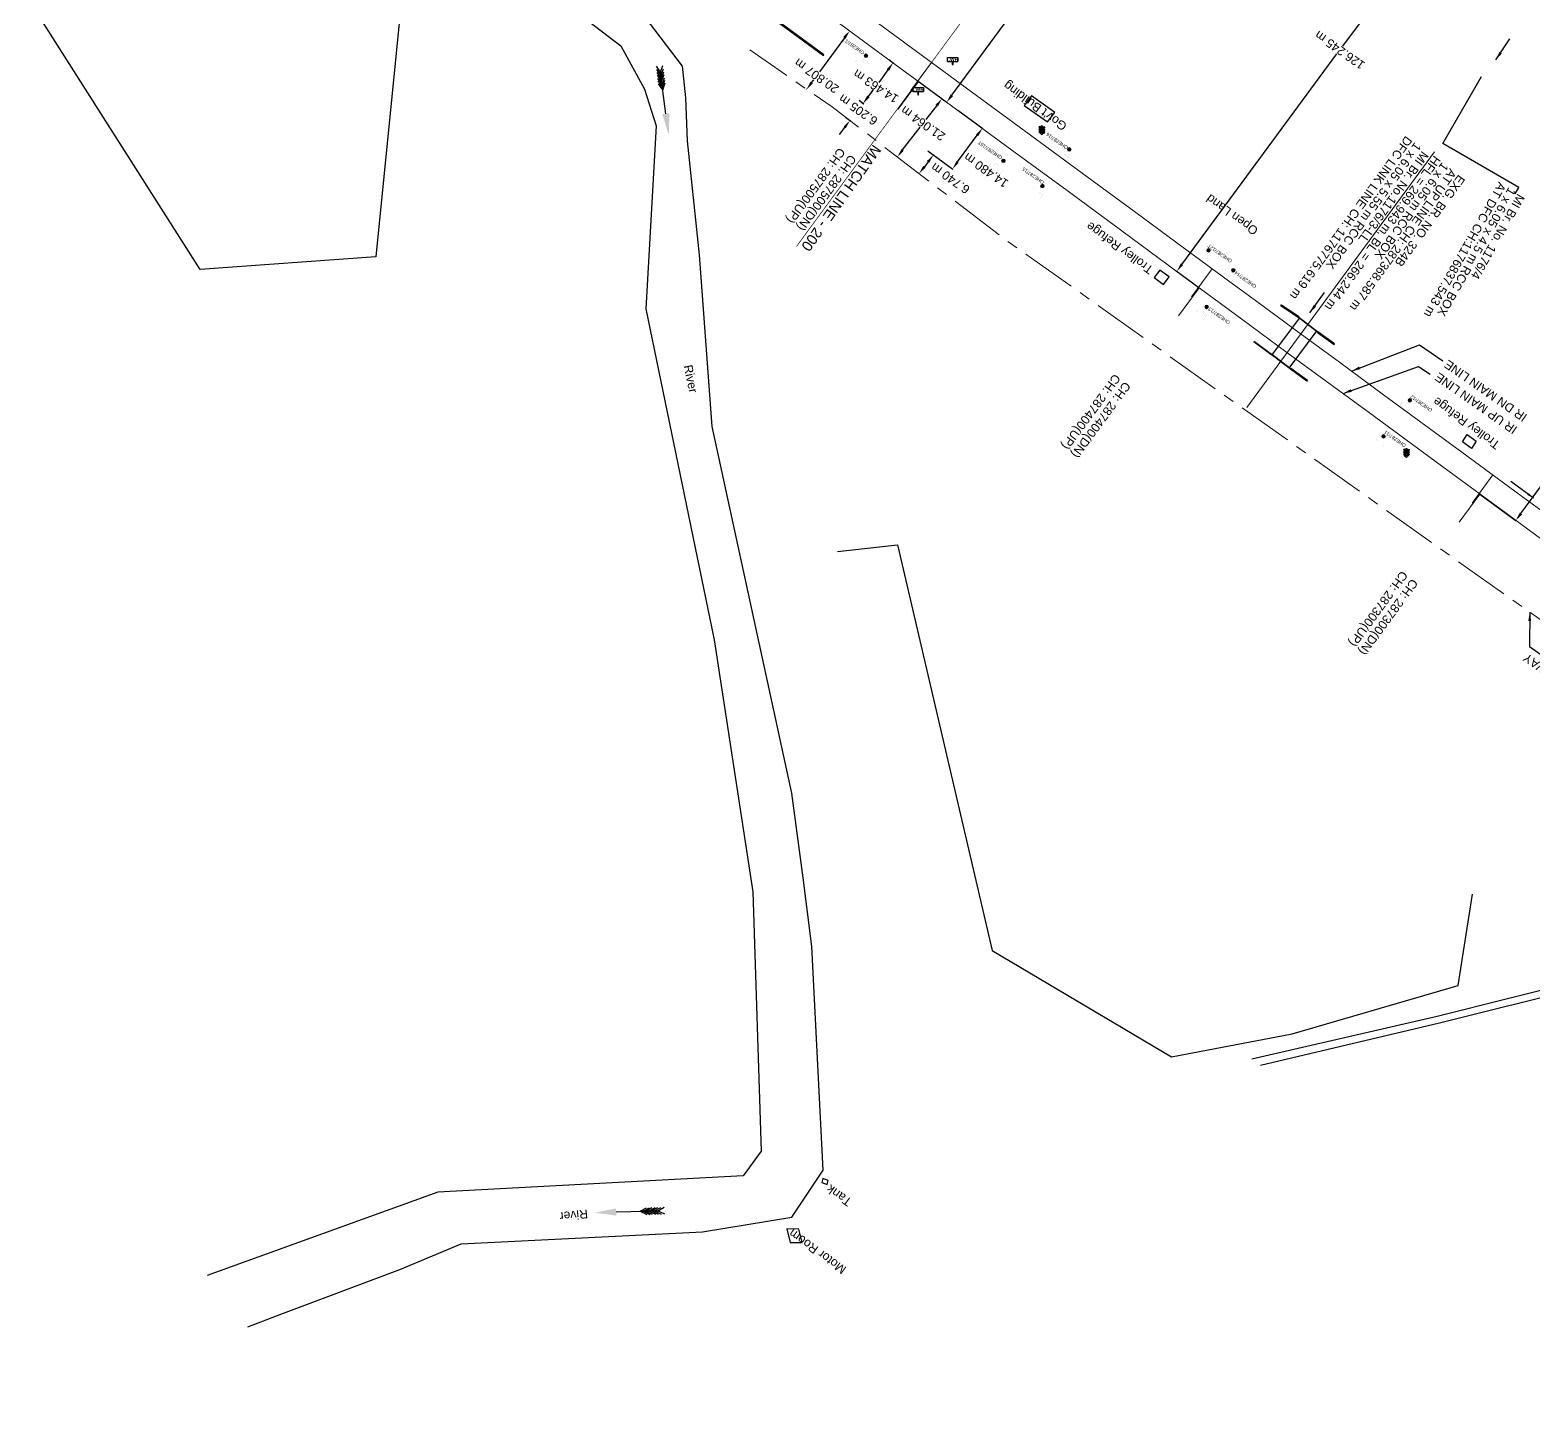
# Model space of a CAD drawing. Header units: metres. Extents: x 646303 to 662875, y 3366650 to 3378730.
# Drawn here: x 654592.3 to 655024.1, y 3371952.7 to 3372353 of the extents above; entities that cross this region are included whole.
import ezdxf
from ezdxf.enums import TextEntityAlignment as Align

# ---------------------------------------------------------------- set-up
doc = ezdxf.new("R2010")
doc.units = ezdxf.units.M
doc.header["$MEASUREMENT"] = 0
doc.header["$PDMODE"] = 3
doc.header["$PDSIZE"] = 0.5
doc.linetypes.add('CENTER', pattern=[50.8, 31.75, -6.35, 6.35, -6.35])
doc.linetypes.add('PHANTOM2', pattern=[1.25, 0.625, -0.125, 0.125, -0.125, 0.125, -0.125])
for name, color, linetype, lineweight in [('BRIDGE DETAILS PLAN', 7, 'Continuous', 0), ('CANAL BOTTOM', 5, 'Continuous', 0), ('Existing Chainage', 7, 'Continuous', 0), ('Existing IR Track', 143, 'Continuous', 0), ('Existing Railway Boundary', 7, 'CENTER', 0), ('flow direction', 7, 'Continuous', 0), ('OHE MAST', 8, 'Continuous', 0), ('OHE MAST TEXT', 8, 'Continuous', 0)]:
    doc.layers.add(name, color=color, linetype=linetype, lineweight=lineweight)
for name, color, linetype in [('BRIDGE_PARAPET', 7, 'Continuous'), ('CART_TRACK', 34, 'Continuous'), ('COMMERCIAL_BLD_PUC', 251, 'Continuous'), ('CULVERT_PARAPET', 7, 'Continuous'), ('DFCC Boundary', 6, 'CENTER'), ('GOVT_BUILDING', 251, 'Continuous'), ('LINK LINE', 190, 'Continuous'), ('LWR', 251, 'Continuous'), ('MATCH LINE', 7, 'Continuous'), ('RETAINING_WALL', 7, 'Continuous'), ('River Text', 5, 'Continuous'), ('RIVER_TOP', 5, 'Continuous'), ('SFL_SOFFIT_LVL', 251, 'Continuous'), ('Side Details', 251, 'Continuous'), ('SIGNAL_POST', 8, 'Continuous'), ('TANK', 251, 'Continuous'), ('TOPO_TEXT', 251, 'Continuous'), ('TROLLEY_STAND', 7, 'Continuous'), ('WATER_LOGGED_AREA', 5, 'Continuous')]:
    doc.layers.add(name, color=color, linetype=linetype)
doc.styles.add('NB', font='swissbo.ttf', dxfattribs={"height": 1.5})
doc.styles.get("Standard").update_dxf_attribs({"font": 'arial.ttf'})
doc.styles.add('Style-Arial', font='arial.ttf')
doc.dimstyles.new('DIM', dxfattribs={"dimtxt": 2.5, "dimasz": 2.5, "dimexe": 0.18, "dimexo": 0.0625, "dimgap": 0.09, "dimtad": 0, "dimtih": 1, "dimtoh": 1, "dimdec": 3, "dimzin": 0, "dimdsep": 46, "dimtxsty": 'Standard', "dimcen": 0.09, "dimadec": 0, "dimazin": 0, "dimtfac": 1, "dimtdec": 3, "dimtofl": 0, "dimtmove": 0, "dimatfit": 3, "dimfxl": 1, "dimtolj": 1, "dimtzin": 0, "dimarcsym": 0})
doc.dimstyles.new('ISO-25', dxfattribs={"dimtxt": 2.5, "dimasz": 2.5, "dimexe": 1.25, "dimexo": 0.625, "dimtad": 1, "dimtxsty": 'Standard', "dimcen": 2.5, "dimadec": 0, "dimazin": 0, "dimtfac": 1, "dimtmove": 0, "dimatfit": 3, "dimfxl": 1, "dimarcsym": 0})

# ---------------------------------------------------------------- blocks, each defined once
blk = doc.blocks.new('LWR')
for p, q in [((-1.52, 2.09), (1.54, 2.09)), ((-1.52, 0.92), (-1.52, 2.09)), ((-1.52, 0.92), (1.54, 0.92)), ((1.54, 2.09), (1.54, 0.92))]:
    blk.add_line(p, q)
blk.add_lwpolyline([(-0.13, 0.92), (-0.13, 0), (0.13, 0), (0.13, 0.92)])
at = {"style": 'NB', "width": 1.025371}
blk.add_text('LWR', height=0.988, dxfattribs=at).set_placement((0, 1.5), align=Align.MIDDLE)
blk = doc.blocks.new('SIG')
for color, points in [(1, [(-0.22, 0.42, 0.180295), (-0.01, 0.33, -0.00255), (0.01, 0.33, -0.00255), (0.02, 0.33, 0.180295), (0.23, 0.42, -0.002654), (0.25, 0.44, 0.184495), (0.33, 0.65, 1.000001), (-0.32, 0.65, 0.184495), (-0.24, 0.44, -0.002654)]), (2, [(0.23, -0.23, -0.002654), (0.25, -0.21, 0.184495), (0.33, 0.01, 1.000001), (-0.32, 0.01, 0.184495), (-0.24, -0.21, -0.002654), (-0.22, -0.23, 0.180295), (-0.01, -0.32, -0.00255), (0.01, -0.32, -0.00255), (0.02, -0.32, 0.180295)]), (3, [(0.23, -0.88, -0.002654), (0.25, -0.86, 0.184495), (0.33, -0.64, 1.000001), (-0.32, -0.64, 0.184495), (-0.24, -0.86, -0.002654), (-0.22, -0.88, 0.395599)])]:
    blk.add_hatch(color=color).paths.add_polyline_path(points)
for p, q in [((-0.31, 0.98), (-0.32, -0.9)), ((0.33, -0.9), (0.32, 0.98))]:
    blk.add_line(p, q)
for points in [[(-0.31, 0.98), (-0.81, 0.98, 0.198758), (-0.42, 0.41, 0.003814), (-0.31, 0.39, 0.003814)], [(-0.31, 0.33), (-0.81, 0.33, 0.198758), (-0.42, -0.23, 0.003727), (-0.32, -0.26, 0.003727)], [(0.32, 0.98), (0.82, 0.98, -0.198758), (0.44, 0.41, -0.003814), (0.32, 0.39, -0.003814)], [(0.32, 0.33), (0.82, 0.33, -0.198758), (0.44, -0.23, -0.003727), (0.33, -0.26, -0.003727)], [(-0.32, -0.32), (-0.81, -0.32, 0.198758), (-0.42, -0.88, 0.003639), (-0.32, -0.9)], [(0.33, -0.32), (0.82, -0.32, -0.198758), (0.44, -0.88, -0.003639), (0.33, -0.9)]]:
    blk.add_lwpolyline(points, format="xyb")
for centre, radius, start, end in [((0.01, 0.91), 0.324, 12.4049, 167.5951), ((0.01, 0.81), 0.357, 27.7578, 152.2422), ((0.01, -0.9), 0.324, 181.4572, 358.5428)]:
    blk.add_arc(centre, radius, start, end)
blk = doc.blocks.new('River A')
at = {"layer": 'River Text'}
for p, q in [((0.2, 9.9), (-3.4, 17.4, -1499.5)), ((0.3, 12.9), (-3.3, 20.5, -1499.5)), ((0.4, 16.4), (-3.2, 24, -1499.5)), ((0.5, 20.3), (-3.1, 27.8, -1499.5)), ((0.5, 22.3), (0, 0)), ((0.3, 12.9), (4.3, 20.3, -1499.5)), ((0.4, 16.4), (4.4, 23.8, -1499.5)), ((0.5, 20.3), (4.5, 27.7, -1499.5)), ((0, 0), (-3.6, 7.5, -1499.5)), ((0.1, 6), (-3.5, 13.6, -1499.5)), ((0.1, 3.3), (-3.5, 10.8, -1499.5)), ((0, 0), (4, 7.4, -1499.5)), ((0.1, 6), (4.1, 13.4, -1499.5)), ((0.1, 3.3), (4.1, 10.7, -1499.5)), ((0.2, 9.9), (4.2, 17.2, -1499.5))]:
    blk.add_line(p, q, dxfattribs=at)
blk.add_lwpolyline([(-0.7, -27.7), (0.5, 22.3)], dxfattribs=at)
blk.add_solid([(3.5, -27.8), (-1.3, -52.7), (-4.8, -27.6)], dxfattribs=at)
blk = doc.blocks.new('OHE MAST')
h = blk.add_hatch(color=256)
edge = h.paths.add_edge_path()
edge.add_arc((0, 0), 0.514, 0, 360)
at = {"const_width": 0.01, "flags": 128}
for points in [[(1.5, 3.5), (1.5, 2), (-1.5, 2), (-1.5, 3.5)], [(0, 2), (0, 0)]]:
    blk.add_lwpolyline(points, dxfattribs=at)
blk.add_circle((0, 0), 0.514)
blk = doc.blocks.new('*D7203')
at = {"layer": 'Defpoints', "color": 0, "linetype": 'Continuous', "transparency": 16777216}
for p in [(654858.58, 3372330.01), (654865.7, 3372324.78), (654850.01, 3372318.34)]:
    blk.add_point(p, dxfattribs=at)
at = {"layer": 'LINK LINE', "color": 0, "linetype": 'Continuous', "lineweight": -2, "transparency": 16777216}
for p, q in [((654858.63, 3372329.98), (654865.84, 3372324.68)), ((654858.6, 3372315.13), (654864.22, 3372322.77)), ((654850.06, 3372318.31), (654857.27, 3372313.01))]:
    blk.add_line(p, q, dxfattribs=at)
at = {"layer": 'LINK LINE', "color": 0, "linetype": 'Continuous', "transparency": 16777216}
for points in [[(654863.88, 3372323.02), (654864.55, 3372322.52), (654865.7, 3372324.78)], [(654858.27, 3372315.38), (654858.94, 3372314.88), (654857.12, 3372313.11)]]:
    blk.add_solid(points, dxfattribs=at)
at = {"layer": 'LINK LINE', "color": 0, "linetype": 'Continuous', "lineweight": 30, "transparency": 16777216, "insert": (654866.77, 3372312.75), "char_height": 2.5, "attachment_point": 5, "rotation": 145}
blk.add_mtext('\\A1;14.480 m', dxfattribs=at)
blk = doc.blocks.new('*D7204')
at = {"layer": 'Defpoints', "color": 0, "linetype": 'Continuous', "transparency": 16777216}
for p in [(654838.8, 3372344.53), (654840.08, 3372343.6), (654830.26, 3372332.86)]:
    blk.add_point(p, dxfattribs=at)
at = {"layer": 'LINK LINE', "color": 0, "linetype": 'Continuous', "lineweight": -2, "transparency": 16777216}
for p, q in [((654838.85, 3372344.49), (654840.23, 3372343.49)), ((654838.6, 3372341.58), (654835.94, 3372337.94)), ((654833.01, 3372333.94), (654834.32, 3372335.73)), ((654830.31, 3372332.82), (654831.68, 3372331.82))]:
    blk.add_line(p, q, dxfattribs=at)
at = {"layer": 'LINK LINE', "color": 0, "linetype": 'Continuous', "transparency": 16777216}
for points in [[(654838.27, 3372341.83), (654838.94, 3372341.33), (654840.08, 3372343.6)], [(654832.68, 3372334.19), (654833.35, 3372333.7), (654831.54, 3372331.93)]]:
    blk.add_solid(points, dxfattribs=at)
at = {"layer": 'LINK LINE', "color": 0, "linetype": 'Continuous', "lineweight": 30, "transparency": 16777216, "insert": (654835.13, 3372336.84), "char_height": 2.5, "attachment_point": 5, "rotation": 147}
blk.add_mtext('\\A1;14.463 m', dxfattribs=at)
blk = doc.blocks.new('*D7313')
at = {"layer": 'Defpoints', "color": 0, "linetype": 'ByBlock', "ltscale": 0.5, "transparency": 16777216}
for p in [(654827.57, 3372352.75), (654827.57, 3372352.75), (654815.28, 3372335.97)]:
    blk.add_point(p, dxfattribs=at)
at = {"layer": 'Existing Railway Boundary', "color": 0, "linetype": 'ByBlock', "lineweight": -2, "ltscale": 0.5, "transparency": 16777216}
for p, q in [((654827.52, 3372352.79), (654827.43, 3372352.86)), ((654826.1, 3372350.74), (654818.93, 3372340.95)), ((654816.76, 3372337.98), (654817.31, 3372338.74)), ((654815.23, 3372336), (654815.14, 3372336.07))]:
    blk.add_line(p, q, dxfattribs=at)
at = {"layer": 'Existing Railway Boundary', "color": 0, "linetype": 'ByBlock', "ltscale": 0.5, "transparency": 16777216}
for points in [[(654825.76, 3372350.98), (654826.43, 3372350.49), (654827.57, 3372352.75)], [(654816.42, 3372338.23), (654817.09, 3372337.74), (654815.28, 3372335.97)]]:
    blk.add_solid(points, dxfattribs=at)
at = {"layer": 'Existing Railway Boundary', "color": 0, "linetype": 'ByBlock', "ltscale": 0.5, "transparency": 16777216, "insert": (654818.12, 3372339.84), "char_height": 2.5, "attachment_point": 5, "rotation": 145}
blk.add_mtext('\\A1;20.807 m', dxfattribs=at)
blk = doc.blocks.new('*D7314')
at = {"layer": 'Defpoints', "color": 0, "linetype": 'ByBlock', "ltscale": 0.5, "transparency": 16777216}
for p in [(654854.21, 3372333.23), (654841.3, 3372316.58), (654841.39, 3372316.51)]:
    blk.add_point(p, dxfattribs=at)
at = {"layer": 'Existing Railway Boundary', "color": 0, "linetype": 'ByBlock', "lineweight": -2, "ltscale": 0.5, "transparency": 16777216}
for p, q in [((654852.6, 3372331.31), (654849.51, 3372327.28)), ((654854.16, 3372333.26), (654853.98, 3372333.4)), ((654842.82, 3372318.56), (654847.85, 3372325.11)), ((654841.34, 3372316.55), (654841.16, 3372316.69))]:
    blk.add_line(p, q, dxfattribs=at)
at = {"layer": 'Existing Railway Boundary', "color": 0, "linetype": 'ByBlock', "ltscale": 0.5, "transparency": 16777216}
for points in [[(654852.27, 3372331.56), (654852.93, 3372331.05), (654854.12, 3372333.29)], [(654842.49, 3372318.81), (654843.15, 3372318.31), (654841.3, 3372316.58)]]:
    blk.add_solid(points, dxfattribs=at)
at = {"layer": 'Existing Railway Boundary', "color": 0, "linetype": 'ByBlock', "ltscale": 0.5, "transparency": 16777216, "insert": (654848.68, 3372326.2), "char_height": 2.5, "attachment_point": 5, "rotation": 145}
blk.add_mtext('\\A1;21.064 m', dxfattribs=at)
blk = doc.blocks.new('*D7077')
at = {"layer": 'Defpoints', "color": 0, "linetype": 'Continuous', "transparency": 16777216}
for p in [(654851.69, 3372317.11), (654847.55, 3372311.78), (654847.59, 3372311.76)]:
    blk.add_point(p, dxfattribs=at)
at = {"layer": 'LINK LINE', "color": 0, "linetype": 'Continuous', "lineweight": -2, "transparency": 16777216}
for p, q in [((654851.64, 3372317.14), (654851.51, 3372317.24)), ((654850.13, 3372315.15), (654849.07, 3372313.77)), ((654847.54, 3372311.8), (654847.41, 3372311.89))]:
    blk.add_line(p, q, dxfattribs=at)
at = {"layer": 'LINK LINE', "color": 0, "linetype": 'Continuous', "transparency": 16777216}
for points in [[(654849.8, 3372315.4), (654850.46, 3372314.89), (654851.65, 3372317.13)], [(654848.74, 3372314.02), (654849.41, 3372313.51), (654847.55, 3372311.78)]]:
    blk.add_solid(points, dxfattribs=at)
at = {"layer": 'LINK LINE', "color": 0, "linetype": 'Continuous', "lineweight": 30, "transparency": 16777216, "insert": (654856.52, 3372310.4), "char_height": 2.5, "attachment_point": 5, "rotation": 145}
blk.add_mtext('\\A1;6.740 m', dxfattribs=at)
blk = doc.blocks.new('*D7078')
at = {"layer": 'Defpoints', "color": 0, "linetype": 'Continuous', "transparency": 16777216}
for p in [(654830.26, 3372332.86), (654826.48, 3372327.94), (654827.69, 3372327.01)]:
    blk.add_point(p, dxfattribs=at)
at = {"layer": 'LINK LINE', "color": 0, "linetype": 'Continuous', "lineweight": -2, "transparency": 16777216}
for p, q in [((654832.98, 3372333.92), (654834.5, 3372335.91)), ((654830.31, 3372332.82), (654831.61, 3372331.83)), ((654826.53, 3372327.9), (654827.83, 3372326.91)), ((654826.17, 3372325.03), (654824.64, 3372323.05))]:
    blk.add_line(p, q, dxfattribs=at)
at = {"layer": 'LINK LINE', "color": 0, "linetype": 'Continuous', "transparency": 16777216}
for points in [[(654832.65, 3372334.18), (654833.31, 3372333.67), (654831.46, 3372331.94)], [(654825.84, 3372325.28), (654826.5, 3372324.78), (654827.69, 3372327.01)]]:
    blk.add_solid(points, dxfattribs=at)
at = {"layer": 'LINK LINE', "color": 0, "linetype": 'Continuous', "lineweight": 30, "transparency": 16777216, "insert": (654830.05, 3372330.1), "char_height": 2.5, "attachment_point": 5, "rotation": 145}
blk.add_mtext('\\A1;6.205 m', dxfattribs=at)
blk = doc.blocks.new('*D7165')
at = {"layer": 'Defpoints', "color": 0, "linetype": 'Continuous', "ltscale": 0.5, "transparency": 16777216}
for p in [(655087.35, 3372327.28), (655008.55, 3372219.83), (655018.91, 3372212.23)]:
    blk.add_point(p, dxfattribs=at)
at = {"layer": 'DFCC Boundary', "color": 0, "linetype": 'Continuous', "lineweight": -2, "ltscale": 0.5, "transparency": 16777216}
for p, q in [((655087.4, 3372327.24), (655097.85, 3372319.58)), ((655096.23, 3372317.67), (655059.17, 3372267.13)), ((655020.39, 3372214.24), (655057.55, 3372264.93)), ((655008.6, 3372219.79), (655019.05, 3372212.12))]:
    blk.add_line(p, q, dxfattribs=at)
at = {"layer": 'DFCC Boundary', "color": 0, "linetype": 'Continuous', "ltscale": 0.5, "transparency": 16777216}
for points in [[(655095.89, 3372317.91), (655096.56, 3372317.42), (655097.71, 3372319.68)], [(655020.05, 3372214.49), (655020.72, 3372214), (655018.91, 3372212.23)]]:
    blk.add_solid(points, dxfattribs=at)
at = {"layer": 'DFCC Boundary', "color": 0, "linetype": 'Continuous', "ltscale": 0.5, "transparency": 16777216, "insert": (655058.36, 3372266.03), "char_height": 2.5, "attachment_point": 5, "rotation": 145}
blk.add_mtext('\\A1;133.249 m', dxfattribs=at)
blk = doc.blocks.new('*D7166')
at = {"layer": 'Defpoints', "color": 0, "linetype": 'Continuous', "ltscale": 0.5, "transparency": 16777216}
for p in [(654996.46, 3372385.33), (655002.86, 3372380.61), (654927.94, 3372279)]:
    blk.add_point(p, dxfattribs=at)
at = {"layer": 'DFCC Boundary', "color": 0, "linetype": 'Continuous', "lineweight": -2, "ltscale": 0.5, "transparency": 16777216}
for p, q in [((654994.98, 3372383.32), (654969.18, 3372348.32)), ((655002.81, 3372380.65), (654996.32, 3372385.43)), ((654923.02, 3372285.73), (654967.55, 3372346.12)), ((654927.89, 3372279.04), (654921.4, 3372283.82))]:
    blk.add_line(p, q, dxfattribs=at)
at = {"layer": 'DFCC Boundary', "color": 0, "linetype": 'Continuous', "ltscale": 0.5, "transparency": 16777216}
for points in [[(654994.64, 3372383.56), (654995.32, 3372383.07), (654996.46, 3372385.33)], [(654922.69, 3372285.98), (654923.36, 3372285.48), (654921.54, 3372283.72)]]:
    blk.add_solid(points, dxfattribs=at)
at = {"layer": 'DFCC Boundary', "color": 0, "linetype": 'Continuous', "ltscale": 0.5, "transparency": 16777216, "insert": (654968.36, 3372347.22), "char_height": 2.5, "attachment_point": 5, "rotation": 145}
blk.add_mtext('\\A1;126.245 m', dxfattribs=at)
blk = doc.blocks.new('*D7167')
at = {"layer": 'Defpoints', "color": 0, "linetype": 'Continuous', "ltscale": 0.5, "transparency": 16777216}
for p in [(654914.51, 3372429.95), (654847.22, 3372338.35), (654855.49, 3372332.28)]:
    blk.add_point(p, dxfattribs=at)
at = {"layer": 'DFCC Boundary', "color": 0, "linetype": 'Continuous', "lineweight": -2, "ltscale": 0.5, "transparency": 16777216}
for p, q in [((654914.56, 3372429.91), (654922.92, 3372423.77)), ((654921.29, 3372421.86), (654898.03, 3372390.2)), ((654856.97, 3372334.3), (654896.41, 3372387.99)), ((654847.28, 3372338.32), (654855.63, 3372332.18))]:
    blk.add_line(p, q, dxfattribs=at)
at = {"layer": 'DFCC Boundary', "color": 0, "linetype": 'Continuous', "ltscale": 0.5, "transparency": 16777216}
for points in [[(654920.96, 3372422.11), (654921.63, 3372421.61), (654922.77, 3372423.88)], [(654856.63, 3372334.54), (654857.31, 3372334.05), (654855.49, 3372332.28)]]:
    blk.add_solid(points, dxfattribs=at)
at = {"layer": 'DFCC Boundary', "color": 0, "linetype": 'Continuous', "ltscale": 0.5, "transparency": 16777216, "insert": (654897.22, 3372389.1), "char_height": 2.5, "attachment_point": 5, "rotation": 145}
blk.add_mtext('\\A1;113.651 m', dxfattribs=at)

msp = doc.modelspace()

# ---------------------------------------------------------------- linework, layer by layer
msp.add_lwpolyline([(655018.7282, 3372305.9561), (655019.7779, 3372307.8187), (654997.9579, 3372320.3747), (655009.046, 3372339.6437)])
at = {"layer": 'BRIDGE DETAILS PLAN', "color": 7, "linetype": 'Continuous', "lineweight": 0, "flags": 128}
msp.add_lwpolyline([(654995.5354, 3372318.0293), (654941.7102, 3372244.6726)], dxfattribs=at)
at = {"layer": 'BRIDGE_PARAPET', "linetype": 'Continuous'}
msp.add_polyline3d([(654954.105, 3372255.741, 271.896), (654948.607, 3372259.881, 271.94), (654948.727, 3372260.024, 271.926), (654954.2251, 3372255.8839, 271.926)], close=True, dxfattribs=at)
at = {"layer": 'CART_TRACK', "linetype": 'Continuous'}
for points in [[(654943.074, 3372057.747, 267.31), (654996.357, 3372070.007, 267.492), (655037.446, 3372080.273, 267.436), (655068.449, 3372090.248, 267.777), (655082.577, 3372095.699, 268.129), (655095.192, 3372099.316, 269.015), (655102.935, 3372101.987, 269.451), (655111.194, 3372106.395, 269.885), (655119.561, 3372112.006, 270.741)], [(655113.5195, 3372103.6162, 269.945), (655113.196, 3372103.557, 269.966), (655104.288, 3372099.373, 269.472), (655095.645, 3372096.895, 268.997), (655083.292, 3372093.605, 268.204), (655069.077, 3372088.557, 267.698), (655038.046, 3372078.229, 267.495), (654997.013, 3372068.004, 267.626), (654945.576, 3372055.772, 267.488)]]:
    msp.add_polyline3d(points, dxfattribs=at)
at = {"layer": 'COMMERCIAL_BLD_PUC', "linetype": 'Continuous'}
msp.add_polyline3d([(654813.994, 3372004.985, 268.784), (654813.011, 3372008.841, 268.651), (654809.534, 3372008.906, 268.373), (654810.5176, 3372005.0478, 268.373)], close=True, dxfattribs=at)
at = {"layer": 'CULVERT_PARAPET', "linetype": 'Continuous'}
msp.add_polyline3d([(654961.952, 3372266.278, 271.899), (654956.471, 3372270.457, 271.897), (654956.556, 3372270.592, 271.896), (654962.037, 3372266.413, 271.896)], close=True, dxfattribs=at)
at = {"layer": 'Existing Chainage', "color": 0, "linetype": 'Continuous', "lineweight": 13, "flags": 128}
for points in [[(654845.2213, 3372335.6332), (654851.1452, 3372343.6897)], [(654841.4545, 3372330.1847), (654847.3748, 3372338.2439)], [(654925.7881, 3372276.398), (654931.7127, 3372284.454)], [(654922.002, 3372270.9535), (654927.9374, 3372279.0015)], [(655006.4113, 3372217.2183), (655012.3264, 3372225.2813)], [(655002.635, 3372211.7611), (655008.5485, 3372219.8252)]]:
    msp.add_lwpolyline(points, dxfattribs=at)
at = {"layer": 'Existing IR Track', "flags": 128}
for points in [[(654817.7838, 3372359.9206), (654830.1286, 3372350.8829), (654842.1417, 3372342.0883), (654858.2941, 3372330.2226), (654874.1829, 3372318.5503), (654890.0426, 3372306.9001), (654905.8021, 3372295.3233), (654919.0865, 3372285.5279), (654932.2805, 3372275.7991), (654940.1907, 3372269.9632), (654953.1596, 3372260.4861), (654964.1223, 3372252.4424), (654976.8437, 3372243.1067), (654999.3454, 3372226.5744), (655016.1039, 3372214.2844), (655032.6442, 3372202.1544)], [(654834.4372, 3372355.9055), (654846.7137, 3372346.949), (654862.611, 3372335.259), (654877.7443, 3372324.1307), (654894.3501, 3372311.9253), (654909.7502, 3372300.606), (654923.4048, 3372290.5639), (654936.3891, 3372281.0149), (654944.1345, 3372275.3551), (654956.9977, 3372265.9349), (654968.2816, 3372257.6528), (654980.9211, 3372248.3148), (655003.4473, 3372231.7951), (655020.4332, 3372219.3339), (655036.6726, 3372207.4204)]]:
    msp.add_lwpolyline(points, dxfattribs=at)
at = {"layer": 'Existing Railway Boundary', "ltscale": 0.5, "flags": 128}
msp.add_lwpolyline([(655344.0444, 3371952.6571), (655262.742, 3372005.606), (655212.013, 3372043.179), (655162.118, 3372080.216), (655114.386, 3372120.95), (654871.475, 3372293.443), (654822.608, 3372330.909), (654798.9128, 3372347.263)], dxfattribs=at)
at = {"layer": 'GOVT_BUILDING', "linetype": 'Continuous'}
msp.add_polyline3d([(654886.506, 3372329.362, 274.759), (654879.859, 3372334.1, 275.164), (654877.734, 3372331.353, 275.413), (654884.3892, 3372326.6092, 275.413)], close=True, dxfattribs=at)
at = {"layer": 'MATCH LINE', "linetype": 'PHANTOM2', "ltscale": 15, "const_width": 0.2}
msp.add_lwpolyline([(654869.596, 3372368.8087), (654812.3708, 3372290.9113)], dxfattribs=at)
at = {"layer": 'RETAINING_WALL', "linetype": 'Continuous'}
for points in [[(654820.13, 3372345.657, 269.776), (654820.234, 3372345.856, 269.778), (654807.945, 3372354.874, 269.807), (654811.951, 3372360.17, 271.377), (654811.773, 3372360.316, 271.363), (654807.681, 3372354.931, 269.797), (654807.59, 3372354.827, 269.775)], [(654956.361, 3372270.46, 271.212), (654951.446, 3372273.85, 271.231), (654951.666, 3372274.159, 271.231), (654956.581, 3372270.769, 271.231)], [(654966.719, 3372262.724, 271.213), (654966.873, 3372262.946, 271.213), (654962.068, 3372266.385, 271.217), (654961.914, 3372266.163, 271.217)], [(654948.555, 3372259.861, 271.22), (654943.708, 3372263.476, 271.173), (654943.868, 3372263.608, 271.197), (654948.7151, 3372259.9929, 271.197)], [(654958.935, 3372252.241, 271.198), (654954.169, 3372255.693, 271.205), (654954.313, 3372255.931, 271.187), (654959.079, 3372252.479, 271.187)]]:
    msp.add_polyline3d(points, close=True, dxfattribs=at)
at = {"layer": 'RIVER_TOP', "linetype": 'Continuous'}
for points in [[(654705.202, 3372414.19, 266.595), (654717.987, 3372392.152, 266.242), (654742.076, 3372363.699, 265.103), (654761.885, 3372348.497, 266.226), (654768.704, 3372336.025, 266.283), (654772.081, 3372325.463, 265.132), (654769.116, 3372272.982, 267.872), (654788.6852, 3372177.9449, 268.073), (654799.7742, 3372105.6926, 266.993)], [(654816.775, 3372089.931, 266.252), (654814.26, 3372109.674, 266.06), (654810.977, 3372133.939, 266.035), (654788.1733, 3372239.157, 266.268), (654784.5273, 3372288.4993, 266.02), (654781.0519, 3372321.2197, 264.816), (654780.52, 3372333.558, 266.155), (654779.579, 3372342.645, 265.803), (654768.623, 3372357.024, 265.677), (654741.856, 3372390.072, 266.185), (654731.591, 3372413.525, 266.349)], [(654799.7742, 3372105.6926, 266.993), (654802.198, 3372031.25, 265.776), (654797.069, 3372024.117, 265.476), (654709.384, 3372019.472, 265.573), (654643.129, 3371995.53, 265.534)], [(654654.748, 3371980.826, 268.112), (654664.219, 3371984.477, 268.539), (654698.439, 3371997.218, 268.246), (654716.032, 3372004.672, 265.96), (654785.356, 3372008.083, 268.223), (654810.966, 3372012.276, 268.857), (654820.017, 3372025.753, 268.011), (654816.775, 3372089.931, 266.252)]]:
    msp.add_polyline3d(points, dxfattribs=at)
at = {"layer": 'SFL_SOFFIT_LVL', "linetype": 'Continuous'}
for points in [[(654948.84, 3372259.628, 270.672), (654956.882, 3372270.425, 270.698)], [(654961.746, 3372266.778, 270.635), (654953.765, 3372255.903, 270.631)]]:
    msp.add_polyline3d(points, dxfattribs=at)
at = {"layer": 'TANK', "linetype": 'Continuous'}
msp.add_polyline3d([(654819.951, 3372023.409, 268.144), (654819.652, 3372022.252, 268.082), (654821.165, 3372021.662, 268.037), (654821.4644, 3372022.8206, 268.037)], close=True, dxfattribs=at)
at = {"layer": 'TROLLEY_STAND', "linetype": 'Continuous'}
for points in [[(654917.733, 3372280, 271.692), (654919.333, 3372282.124, 271.723), (654916.637, 3372284.087, 271.79), (654915.0369, 3372281.9629, 271.79)], [(655007.563, 3372235.018, 271.48), (655006.174, 3372232.93, 271.492), (655003.562, 3372234.824, 271.521), (655004.951, 3372236.912, 271.521)]]:
    msp.add_polyline3d(points, close=True, dxfattribs=at)
at = {"layer": 'WATER_LOGGED_AREA', "linetype": 'Continuous'}
for points in [[(654641.11, 3372284.3, 264.997), (654592.251, 3372360.973, 265.908), (654624.447, 3372365.124, 265.066), (654629.183, 3372381.886, 266.097), (654629.757, 3372420.214, 264.993), (654631.923, 3372461.1635, 265.821), (654699.067, 3372416.802, 265.358), (654703.322, 3372405.816, 265.345), (654691.5, 3372287.874, 265.639), (654641.11, 3372284.3, 264.997)], [(654824.127, 3372203.321, 266.122), (654841.326, 3372205.204, 266.372), (654868.487, 3372088.797, 266.472), (654920.031, 3372058.319, 265.422), (654954.648, 3372064.896, 265.288), (655002.316, 3372078.75, 265.591), (655006.488, 3372105.002, 262.849)]]:
    msp.add_polyline3d(points, dxfattribs=at)

# ---------------------------------------------------------------- block references
at = {"layer": 'LWR', "linetype": 'Continuous'}
for p in [(654857.181, 3372343.052, 271.646), (654847.27, 3372334.417, 271.735)]:
    msp.add_blockref('LWR', p, dxfattribs=at)
at = {"layer": 'OHE MAST', "color": 2, "rotation": 143.3908318566117}
for p in [(654832.286, 3372345.61), (654871.769, 3372315.456), (654890.666, 3372318.716), (654882.97, 3372308.218), (654930.668, 3372289.754), (654937.784, 3372284.03), (654930.13, 3372273.517), (654988.464, 3372246.716), (654980.92, 3372236.368)]:
    msp.add_blockref('OHE MAST', p, dxfattribs=at)
at = {"layer": 'River Text'}
for p, xscale, yscale, zscale, rotation in [((654773.9347, 3372335.8401, 281.9119), 0.2499999999999988, 0.2499999999999988, 0.2499999999999988, 8.882415292237809), ((654767.4814, 3372013.9635, 16.4453), 0.25, 0.25, 0.25, 273.0923121158814)]:
    msp.add_blockref('River A', p, dxfattribs=dict(at, xscale=xscale, yscale=yscale, zscale=zscale, rotation=rotation))
at = {"layer": 'SIGNAL_POST', "linetype": 'Continuous'}
for p in [(654882.791, 3372324.215, 272.123), (654987.489, 3372231.581, 271.748)]:
    msp.add_blockref('SIG', p, dxfattribs=at)

# ---------------------------------------------------------------- texts
at = {"layer": 'BRIDGE DETAILS PLAN', "color": 190}
for s, p in [('DFC LINK LINE CH: 1176775.619 m', (654987.3078, 3372322.794)), ('1 x 6.05 x 5.55 m RCC BOX', (654989.9428, 3372320.9601)), (' MI Br. No.1176/3-LL', (654992.5777, 3372319.2059))]:
    msp.add_text(s, height=2.5, rotation=234, dxfattribs=at).set_placement(p)
at = {"layer": 'BRIDGE DETAILS PLAN'}
for s, p in [('HFL = 269.943 m, BL = 266.244 m', (654995.4699, 3372317.1648)), ('AT UP LINE CH: 287368.587 m', (655000.013, 3372313.4239)), ('1 x 6.05 m RCC BOX', (654997.7812, 3372315.2545)), ('EXG. BR. NO. 324B', (655002.4838, 3372311.6729))]:
    msp.add_text(s, height=2.5, rotation=234, dxfattribs=at).set_placement(p)
at = {"layer": 'BRIDGE DETAILS PLAN', "color": 10}
for s, p in [('AT DFC CH:1176837.543 m', (655014.0556, 3372309.5802)), ('1 x 6.05 x 4.5 m RCC BOX', (655016.8772, 3372308.049)), (' MI Br. No. 1176/4', (655019.9323, 3372307.0311))]:
    msp.add_text(s, height=2.5, rotation=240.351558, dxfattribs=at).set_placement(p)
at = {"layer": 'Existing Chainage', "color": 0, "lineweight": 0, "char_height": 2.5, "attachment_point": 6, "line_spacing_factor": 0.6, "style": 'Style-Arial'}
for s, insert, rotation in [('CH: 287500(UP)', (654809.9602, 3372298.1138), 233.698178), ('CH: 287400(UP)', (654888.9666, 3372233.2224), 233.59648), ('CH: 287300(UP)', (654971.4965, 3372176.6532), 233.74522)]:
    msp.add_mtext(s, dxfattribs=dict(at, insert=insert, rotation=rotation))
at = {"layer": 'Existing Chainage', "color": 0, "linetype": 'Continuous', "lineweight": 0, "char_height": 2.5, "attachment_point": 6, "line_spacing_factor": 0.6, "style": 'Style-Arial'}
for s, insert, rotation in [('CH: 287500(DN)', (654812.9899, 3372295.9917), 233.67317), ('CH: 287400(DN)', (654891.7877, 3372230.8219), 233.668013), ('CH: 287300(DN)', (654974.3136, 3372174.23), 233.735447)]:
    msp.add_mtext(s, dxfattribs=dict(at, insert=insert, rotation=rotation))
at = {"layer": 'Existing IR Track', "color": 7, "lineweight": 0}
for s, p in [('IR DN MAIN LINE', (654998.7917, 3372257.4372)), ('IR UP MAIN LINE', (654996.1169, 3372253.7879))]:
    msp.add_text(s, height=2.5, rotation=145, dxfattribs=at).set_placement(p, align=Align.MIDDLE_RIGHT)
at = {"layer": 'Existing Railway Boundary', "linetype": 'Continuous', "ltscale": 5}
msp.add_text('EXISTING RAILWAY', height=2.5, rotation=145, dxfattribs=at).set_placement((655049.1721, 3372155.3402))
at = {"layer": 'MATCH LINE', "linetype": 'Continuous'}
msp.add_text('MATCH LINE - 200', height=3, rotation=234.693137, dxfattribs=at).set_placement((654834.4113, 3372320.3367))
at = {"layer": 'OHE MAST TEXT'}
for s, p in [('OHE287/17', (654828.7189, 3372348.3793)), ('OHE287/15T', (654867.9233, 3372318.5043)), ('OHE287/16', (654887.1507, 3372321.134)), ('OHE287/15', (654880.2955, 3372311.1762)), ('OHE287/12T', (654933.909, 3372288.8695)), ('OHE287/14', (654941.2649, 3372281.3472)), ('OHE287/13', (654933.7308, 3372270.984)), ('OHE287/12', (654991.7612, 3372245.8269)), ('OHE287/11', (654984.1874, 3372235.6577))]:
    msp.add_text(s, height=1, rotation=145, dxfattribs=at).set_placement(p, align=Align.MIDDLE_CENTER)
at = {"layer": 'Side Details'}
msp.add_text("Gov't Building", height=2.5, rotation=144.100313, dxfattribs=at).set_placement((654880.8455, 3372331.1905), align=Align.MIDDLE_CENTER)
for s, p in [('Open Land', (654945.1635, 3372295.921, 268.102)), ('Trolley Refuge', (654915.0708, 3372284.7695)), ('Trolley Refuge', (655014.6419, 3372234.4912)), ('Tank', (654828.4593, 3372017.2316)), ('Motor Room', (654826.8824, 3371997.7918))]:
    msp.add_text(s, height=2.5, rotation=144.100313, dxfattribs=at).set_placement(p)
at = {"layer": 'TOPO_TEXT'}
for rotation, p in [(281.845696, (654779.9216, 3372256.6192)), (186.055592, (654752.2989, 3372014.5155))]:
    msp.add_text('River', height=2.5, rotation=rotation, dxfattribs=at).set_placement(p)

# ---------------------------------------------------------------- dimensions: what is measured, and where the dimension line sits
at = {"layer": 'DFCC Boundary', "linetype": 'Continuous', "ltscale": 0.5}
for base, p1, p2, angle, picture, middle in [((654855.4897, 3372332.2827), (654914.5097, 3372429.9473), (654847.2247, 3372338.3543), 233.698654, '*D7167', (654897.2247, 3372389.0952)), ((654996.4633, 3372385.3272), (654927.9374, 3372279.0015), (655002.8598, 3372380.6107), 53.596457, '*D7166', (654968.364, 3372347.2191)), ((655018.9085, 3372212.2281), (655087.3459, 3372327.2788), (655008.5485, 3372219.8252), 233.746815, '*D7165', (655058.3608, 3372266.0281))]:
    dim = msp.add_linear_dim(base=base, p1=p1, p2=p2, angle=angle, dimstyle='DIM', override={"dimpost": ' m'}, dxfattribs=at)
    dim.commit()
    dim.dimension.update_dxf_attribs({"geometry": picture, "text_midpoint": middle, "dimtype": 129, "text_rotation": 145})
at = {"layer": 'Existing Railway Boundary', "linetype": 'ByBlock', "ltscale": 0.5}
for base, p1, p2, angle, picture, middle in [((654827.5725, 3372352.7542), (654815.2815, 3372335.9656), (654827.5725, 3372352.7542), 53.791979, '*D7313', (654818.1206, 3372339.8436)), ((654841.3028, 3372316.5758), (654854.205, 3372333.2264), (654841.3887, 3372316.51), 232.52286, '*D7314', (654848.6807, 3372326.1988))]:
    dim = msp.add_linear_dim(base=base, p1=p1, p2=p2, angle=angle, dimstyle='DIM', override={"dimpost": ' m'}, dxfattribs=at)
    dim.commit()
    dim.dimension.update_dxf_attribs({"geometry": picture, "text_midpoint": middle, "dimtype": 129, "text_rotation": 145})
at = {"layer": 'LINK LINE', "linetype": 'Continuous', "lineweight": 30}
for base, p1, p2, angle, override, picture, middle, turn in [((654840.08, 3372343.5976), (654830.2607, 3372332.8612), (654838.8044, 3372344.5315), 53.792534, {"dimpost": ' m'}, '*D7204', (654835.1293, 3372336.8352), 147), ((654827.68706, 3372327.01492), (654830.26067, 3372332.86119), (654826.48498, 3372327.93655), 232.52286, {"dimpost": ' m'}, '*D7078', (654830.05214, 3372330.09971), 145), ((654865.6964, 3372324.7846), (654850.0059, 3372318.3434), (654858.5789, 3372330.0133), 53.698203, {"dimpost": ' m', "dimtmove": 2}, '*D7203', (654866.7748, 3372312.753), 145), ((654847.5535, 3372311.7835), (654851.6876, 3372317.1069), (654847.5867, 3372311.758), 232.52286, {"dimpost": ' m', "dimtmove": 2}, '*D7077', (654856.5158, 3372310.4012), 145)]:
    dim = msp.add_linear_dim(base=base, p1=p1, p2=p2, angle=angle, dimstyle='DIM', override=override, dxfattribs=at)
    dim.commit()
    dim.dimension.update_dxf_attribs({"geometry": picture, "text_midpoint": middle, "dimtype": 129, "text_rotation": turn})

# ---------------------------------------------------------------- leaders
at = {"layer": 'CANAL BOTTOM'}
for points in [[(655013.2172, 3372344.4477, 0.0106), (655017.1636, 3372350.4781, -0.0184)], [(654959.7382, 3372271.8251, 0.029), (654963.9853, 3372277.6134)]]:
    msp.add_leader(points, dimstyle='ISO-25', override={"dimtxt": 3, "dimasz": 2.5, "dimgap": 0.625, "dimtad": 0, "dimdec": 3, "dimzin": 2, "dimtdec": 3}, dxfattribs=at)
at = {"layer": 'Existing IR Track', "color": 7, "lineweight": 0}
for points in [[(654971.7313, 3372255.1042), (654991.2164, 3372262.6823), (654997.918, 3372258.0479)], [(654969.2885, 3372248.6771), (654991.0078, 3372256.4378), (654994.3505, 3372254.2012)]]:
    msp.add_leader(points, dimstyle='ISO-25', override={"dimtxt": 0.5, "dimtad": 0}, dxfattribs=at)
at = {"layer": 'Existing Railway Boundary', "linetype": 'Continuous', "ltscale": 5}
msp.add_leader([(655022.9114, 3372185.9069), (655022.8427, 3372176.0606), (655028.3893, 3372172.1593)], dimstyle='ISO-25', override={"dimtxt": 0.5, "dimtad": 0}, dxfattribs=at)
at = {"layer": 'flow direction', "lineweight": 0}
msp.add_leader([(655023.9838, 3372218.6279), (655017.4638, 3372223.4111)], dimstyle='ISO-25', override={"dimtxt": 0.5, "dimasz": 2, "dimtad": 0}, dxfattribs=at)

doc.saveas('drawing.dxf')
